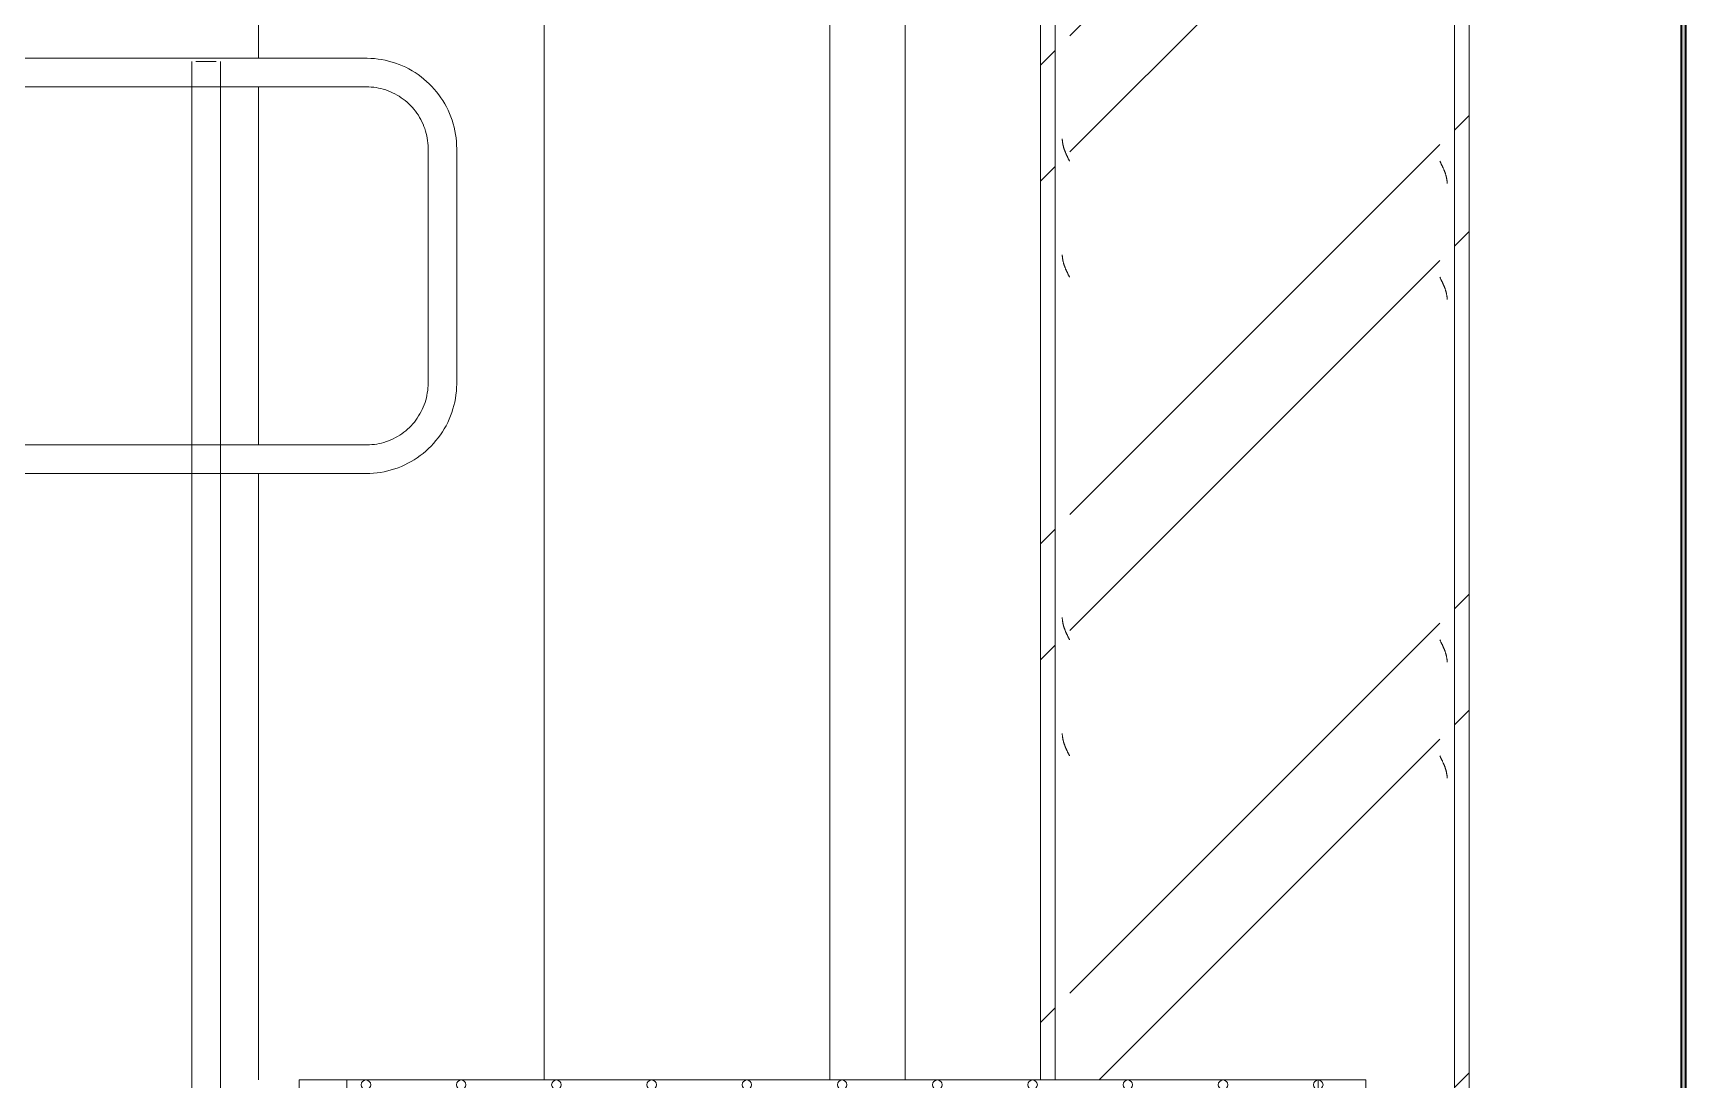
# Model space of a CAD drawing. Header units: centimetres. Extents: x -13467 to 3766, y -437 to 1921.
# Drawn here: x 1388.8 to 1562.4, y 814.2 to 924.2 of the extents above; entities that cross this region are included whole.
import ezdxf

# ---------------------------------------------------------------- set-up
doc = ezdxf.new("R2010")
doc.units = ezdxf.units.CM
for name, color, linetype, lineweight in [('A-FLOR-HRAL', 7, 'Continuous', 9), ('A-GENM', 7, 'Continuous', 9), ('A-WALL', 7, 'Continuous', 9), ('A-WALL-PATT', 7, 'Continuous', 35), ('I-WALL', 7, 'Continuous', 9), ('S-COLS', 7, 'Continuous', 9)]:
    doc.layers.add(name, color=color, linetype=linetype, lineweight=lineweight)
pattern_1 = [(45, (-5050.647, 712), (-25.14472, 25.14472), []), (45, (-5050.647, 750.1), (-25.14472, 25.14472), [])]

# ---------------------------------------------------------------- blocks, each defined once
blk = doc.blocks.new('FP_90-Sección 1-2')
at = {"layer": 'S-COLS', "color": 9, "true_color": 0xc0c0c0}
for p, q in [((2087.92, 910.65), (2087.9, 910.69)), ((2087.93, 910.61), (2087.92, 910.65)), ((2087.95, 910.58), (2087.93, 910.61)), ((2087.97, 910.54), (2087.95, 910.58)), ((2087.99, 910.5), (2087.97, 910.54)), ((2088.01, 910.46), (2087.99, 910.5)), ((2088.03, 910.43), (2088.01, 910.46)), ((2088.05, 910.39), (2088.03, 910.43)), ((2088.06, 910.35), (2088.05, 910.39)), ((2088.08, 910.31), (2088.06, 910.35)), ((2088.1, 910.28), (2088.08, 910.31)), ((2088.12, 910.24), (2088.1, 910.28)), ((2088.14, 910.2), (2088.12, 910.24)), ((2088.16, 910.17), (2088.14, 910.2)), ((2088.17, 910.13), (2088.16, 910.17)), ((2088.19, 910.09), (2088.17, 910.13)), ((2088.21, 910.05), (2088.19, 910.09)), ((2088.22, 910.02), (2088.21, 910.05)), ((2088.24, 909.98), (2088.22, 910.02)), ((2088.26, 909.94), (2088.24, 909.98)), ((2088.27, 909.9), (2088.26, 909.94)), ((2088.29, 909.87), (2088.27, 909.9)), ((2088.31, 909.83), (2088.29, 909.87)), ((2088.32, 909.79), (2088.31, 909.83)), ((2088.34, 909.76), (2088.32, 909.79)), ((2088.35, 909.72), (2088.34, 909.76)), ((2088.37, 909.68), (2088.35, 909.72)), ((2088.38, 909.64), (2088.37, 909.68)), ((2088.4, 909.61), (2088.38, 909.64)), ((2088.41, 909.57), (2088.4, 909.61)), ((2088.43, 909.53), (2088.41, 909.57)), ((2088.44, 909.49), (2088.43, 909.53)), ((2088.45, 909.46), (2088.44, 909.49)), ((2088.47, 909.42), (2088.45, 909.46)), ((2088.48, 909.38), (2088.47, 909.42)), ((2088.49, 909.34), (2088.48, 909.38)), ((2088.5, 909.31), (2088.49, 909.34)), ((2088.51, 909.27), (2088.5, 909.31)), ((2088.52, 909.23), (2088.51, 909.27)), ((2088.54, 909.2), (2088.52, 909.23)), ((2088.55, 909.16), (2088.54, 909.2)), ((2088.56, 909.12), (2088.55, 909.16)), ((2088.56, 909.08), (2088.56, 909.12)), ((2088.57, 909.05), (2088.56, 909.08)), ((2088.58, 909.01), (2088.57, 909.05)), ((2088.59, 908.97), (2088.58, 909.01)), ((2088.6, 908.93), (2088.59, 908.97)), ((2088.61, 908.9), (2088.6, 908.93)), ((2088.61, 908.86), (2088.61, 908.9)), ((2088.62, 908.82), (2088.61, 908.86)), ((2088.63, 908.79), (2088.62, 908.82)), ((2088.63, 908.75), (2088.63, 908.79)), ((2088.64, 908.71), (2088.63, 908.75)), ((2088.64, 908.67), (2088.64, 908.71)), ((2088.65, 908.64), (2088.64, 908.67)), ((2088.65, 908.6), (2088.65, 908.64)), ((2088.65, 908.56), (2088.65, 908.6)), ((2088.66, 908.52), (2088.65, 908.56)), ((2088.66, 908.49), (2088.66, 908.52)), ((2088.66, 908.45), (2088.66, 908.49)), ((2088.66, 908.41), (2088.66, 908.45)), ((2088.66, 908.37), (2088.66, 908.41)), ((2088.66, 908.34), (2088.66, 908.37)), ((2087.92, 898.46), (2087.9, 898.5)), ((2087.93, 898.42), (2087.92, 898.46)), ((2087.95, 898.39), (2087.93, 898.42)), ((2087.97, 898.35), (2087.95, 898.39)), ((2087.99, 898.31), (2087.97, 898.35)), ((2088.01, 898.27), (2087.99, 898.31)), ((2088.03, 898.24), (2088.01, 898.27)), ((2088.05, 898.2), (2088.03, 898.24)), ((2088.06, 898.16), (2088.05, 898.2)), ((2088.08, 898.13), (2088.06, 898.16)), ((2088.1, 898.09), (2088.08, 898.13)), ((2088.12, 898.05), (2088.1, 898.09)), ((2088.14, 898.01), (2088.12, 898.05)), ((2088.16, 897.98), (2088.14, 898.01)), ((2088.17, 897.94), (2088.16, 897.98)), ((2088.19, 897.9), (2088.17, 897.94)), ((2088.21, 897.86), (2088.19, 897.9)), ((2088.22, 897.83), (2088.21, 897.86)), ((2088.24, 897.79), (2088.22, 897.83)), ((2088.26, 897.75), (2088.24, 897.79)), ((2088.27, 897.71), (2088.26, 897.75)), ((2088.29, 897.68), (2088.27, 897.71)), ((2088.31, 897.64), (2088.29, 897.68)), ((2088.32, 897.6), (2088.31, 897.64)), ((2088.34, 897.57), (2088.32, 897.6)), ((2088.35, 897.53), (2088.34, 897.57)), ((2088.37, 897.49), (2088.35, 897.53)), ((2088.38, 897.45), (2088.37, 897.49)), ((2088.4, 897.42), (2088.38, 897.45)), ((2088.41, 897.38), (2088.4, 897.42)), ((2088.43, 897.34), (2088.41, 897.38)), ((2088.44, 897.3), (2088.43, 897.34)), ((2088.45, 897.27), (2088.44, 897.3)), ((2088.47, 897.23), (2088.45, 897.27)), ((2088.48, 897.19), (2088.47, 897.23)), ((2088.49, 897.16), (2088.48, 897.19)), ((2088.5, 897.12), (2088.49, 897.16)), ((2088.51, 897.08), (2088.5, 897.12)), ((2088.52, 897.04), (2088.51, 897.08)), ((2088.54, 897.01), (2088.52, 897.04)), ((2088.55, 896.97), (2088.54, 897.01)), ((2088.56, 896.93), (2088.55, 896.97)), ((2088.56, 896.89), (2088.56, 896.93)), ((2088.57, 896.86), (2088.56, 896.89)), ((2088.58, 896.82), (2088.57, 896.86)), ((2088.59, 896.78), (2088.58, 896.82)), ((2088.6, 896.74), (2088.59, 896.78)), ((2088.61, 896.71), (2088.6, 896.74)), ((2088.61, 896.67), (2088.61, 896.71)), ((2088.62, 896.63), (2088.61, 896.67)), ((2088.63, 896.6), (2088.62, 896.63)), ((2088.63, 896.56), (2088.63, 896.6)), ((2088.64, 896.52), (2088.63, 896.56)), ((2088.64, 896.48), (2088.64, 896.52)), ((2088.65, 896.45), (2088.64, 896.48)), ((2088.65, 896.41), (2088.65, 896.45)), ((2088.65, 896.37), (2088.65, 896.41)), ((2088.66, 896.33), (2088.65, 896.37)), ((2088.66, 896.3), (2088.66, 896.33)), ((2088.66, 896.26), (2088.66, 896.3)), ((2088.66, 896.22), (2088.66, 896.26)), ((2088.66, 896.19), (2088.66, 896.22)), ((2088.66, 896.15), (2088.66, 896.19)), ((2087.92, 860.36), (2087.9, 860.4)), ((2087.93, 860.32), (2087.92, 860.36)), ((2087.95, 860.29), (2087.93, 860.32)), ((2087.97, 860.25), (2087.95, 860.29)), ((2087.99, 860.21), (2087.97, 860.25)), ((2088.01, 860.17), (2087.99, 860.21)), ((2088.03, 860.14), (2088.01, 860.17)), ((2088.05, 860.1), (2088.03, 860.14)), ((2088.06, 860.06), (2088.05, 860.1)), ((2088.08, 860.03), (2088.06, 860.06)), ((2088.1, 859.99), (2088.08, 860.03)), ((2088.12, 859.95), (2088.1, 859.99)), ((2088.14, 859.91), (2088.12, 859.95)), ((2088.16, 859.88), (2088.14, 859.91)), ((2088.17, 859.84), (2088.16, 859.88)), ((2088.19, 859.8), (2088.17, 859.84)), ((2088.21, 859.76), (2088.19, 859.8)), ((2088.22, 859.73), (2088.21, 859.76)), ((2088.24, 859.69), (2088.22, 859.73)), ((2088.26, 859.65), (2088.24, 859.69)), ((2088.27, 859.61), (2088.26, 859.65)), ((2088.29, 859.58), (2088.27, 859.61)), ((2088.31, 859.54), (2088.29, 859.58)), ((2088.32, 859.5), (2088.31, 859.54)), ((2088.34, 859.47), (2088.32, 859.5)), ((2088.35, 859.43), (2088.34, 859.47)), ((2088.37, 859.39), (2088.35, 859.43)), ((2088.38, 859.35), (2088.37, 859.39)), ((2088.4, 859.32), (2088.38, 859.35)), ((2088.41, 859.28), (2088.4, 859.32)), ((2088.43, 859.24), (2088.41, 859.28)), ((2088.44, 859.2), (2088.43, 859.24)), ((2088.45, 859.17), (2088.44, 859.2)), ((2088.47, 859.13), (2088.45, 859.17)), ((2088.48, 859.09), (2088.47, 859.13)), ((2088.49, 859.06), (2088.48, 859.09)), ((2088.5, 859.02), (2088.49, 859.06)), ((2088.51, 858.98), (2088.5, 859.02)), ((2088.52, 858.94), (2088.51, 858.98)), ((2088.54, 858.91), (2088.52, 858.94)), ((2088.55, 858.87), (2088.54, 858.91)), ((2088.56, 858.83), (2088.55, 858.87)), ((2088.56, 858.79), (2088.56, 858.83)), ((2088.57, 858.76), (2088.56, 858.79)), ((2088.58, 858.72), (2088.57, 858.76)), ((2088.59, 858.68), (2088.58, 858.72)), ((2088.6, 858.64), (2088.59, 858.68)), ((2088.61, 858.61), (2088.6, 858.64)), ((2088.61, 858.57), (2088.61, 858.61)), ((2088.62, 858.53), (2088.61, 858.57)), ((2088.63, 858.5), (2088.62, 858.53)), ((2088.63, 858.46), (2088.63, 858.5)), ((2088.64, 858.42), (2088.63, 858.46)), ((2088.64, 858.38), (2088.64, 858.42)), ((2088.65, 858.35), (2088.64, 858.38)), ((2088.65, 858.31), (2088.65, 858.35)), ((2088.65, 858.27), (2088.65, 858.31)), ((2088.66, 858.23), (2088.65, 858.27)), ((2088.66, 858.2), (2088.66, 858.23)), ((2088.66, 858.16), (2088.66, 858.2)), ((2088.66, 858.12), (2088.66, 858.16)), ((2088.66, 858.09), (2088.66, 858.12)), ((2088.66, 858.05), (2088.66, 858.09)), ((2087.92, 848.17), (2087.9, 848.21)), ((2087.93, 848.13), (2087.92, 848.17)), ((2087.95, 848.1), (2087.93, 848.13)), ((2087.97, 848.06), (2087.95, 848.1)), ((2087.99, 848.02), (2087.97, 848.06)), ((2088.01, 847.99), (2087.99, 848.02)), ((2088.03, 847.95), (2088.01, 847.99)), ((2088.05, 847.91), (2088.03, 847.95)), ((2088.06, 847.87), (2088.05, 847.91)), ((2088.08, 847.84), (2088.06, 847.87)), ((2088.1, 847.8), (2088.08, 847.84)), ((2088.12, 847.76), (2088.1, 847.8)), ((2088.14, 847.72), (2088.12, 847.76)), ((2088.16, 847.69), (2088.14, 847.72)), ((2088.17, 847.65), (2088.16, 847.69)), ((2088.19, 847.61), (2088.17, 847.65)), ((2088.21, 847.57), (2088.19, 847.61)), ((2088.22, 847.54), (2088.21, 847.57)), ((2088.24, 847.5), (2088.22, 847.54)), ((2088.26, 847.46), (2088.24, 847.5)), ((2088.27, 847.43), (2088.26, 847.46)), ((2088.29, 847.39), (2088.27, 847.43)), ((2088.31, 847.35), (2088.29, 847.39)), ((2088.32, 847.31), (2088.31, 847.35)), ((2088.34, 847.28), (2088.32, 847.31)), ((2088.35, 847.24), (2088.34, 847.28)), ((2088.37, 847.2), (2088.35, 847.24)), ((2088.38, 847.16), (2088.37, 847.2)), ((2088.4, 847.13), (2088.38, 847.16)), ((2088.41, 847.09), (2088.4, 847.13)), ((2088.43, 847.05), (2088.41, 847.09)), ((2088.44, 847.02), (2088.43, 847.05)), ((2088.45, 846.98), (2088.44, 847.02)), ((2088.47, 846.94), (2088.45, 846.98)), ((2088.48, 846.9), (2088.47, 846.94)), ((2088.49, 846.87), (2088.48, 846.9)), ((2088.5, 846.83), (2088.49, 846.87)), ((2088.51, 846.79), (2088.5, 846.83)), ((2088.52, 846.75), (2088.51, 846.79)), ((2088.54, 846.72), (2088.52, 846.75)), ((2088.55, 846.68), (2088.54, 846.72)), ((2088.56, 846.64), (2088.55, 846.68)), ((2088.56, 846.6), (2088.56, 846.64)), ((2088.57, 846.57), (2088.56, 846.6)), ((2088.58, 846.53), (2088.57, 846.57)), ((2088.59, 846.49), (2088.58, 846.53)), ((2088.6, 846.46), (2088.59, 846.49)), ((2088.61, 846.42), (2088.6, 846.46)), ((2088.61, 846.38), (2088.61, 846.42)), ((2088.62, 846.34), (2088.61, 846.38)), ((2088.63, 846.31), (2088.62, 846.34)), ((2088.63, 846.27), (2088.63, 846.31)), ((2088.64, 846.23), (2088.63, 846.27)), ((2088.64, 846.19), (2088.64, 846.23)), ((2088.65, 846.16), (2088.64, 846.19)), ((2088.65, 846.12), (2088.65, 846.16)), ((2088.65, 846.08), (2088.65, 846.12)), ((2088.66, 846.05), (2088.65, 846.08)), ((2088.66, 846.01), (2088.66, 846.05)), ((2088.66, 845.97), (2088.66, 846.01)), ((2088.66, 845.93), (2088.66, 845.97)), ((2088.66, 845.9), (2088.66, 845.93)), ((2088.66, 845.86), (2088.66, 845.9))]:
    blk.add_line(p, q, dxfattribs=at)
blk = doc.blocks.new('FP_91-Sección 1-2')
at = {"layer": 'S-COLS', "color": 9, "true_color": 0xc0c0c0}
for p, q in [((2048.25, 913), (2048.25, 913.04)), ((2048.25, 912.96), (2048.25, 913)), ((2048.25, 912.93), (2048.25, 912.96)), ((2048.25, 912.89), (2048.25, 912.93)), ((2048.26, 912.85), (2048.25, 912.89)), ((2048.26, 912.81), (2048.26, 912.85)), ((2048.26, 912.78), (2048.26, 912.81)), ((2048.27, 912.74), (2048.26, 912.78)), ((2048.27, 912.7), (2048.27, 912.74)), ((2048.28, 912.66), (2048.27, 912.7)), ((2048.28, 912.63), (2048.28, 912.66)), ((2048.29, 912.59), (2048.28, 912.63)), ((2048.29, 912.55), (2048.29, 912.59)), ((2048.3, 912.52), (2048.29, 912.55)), ((2048.31, 912.48), (2048.3, 912.52)), ((2048.31, 912.44), (2048.31, 912.48)), ((2048.32, 912.4), (2048.31, 912.44)), ((2048.33, 912.37), (2048.32, 912.4)), ((2048.34, 912.33), (2048.33, 912.37)), ((2048.35, 912.29), (2048.34, 912.33)), ((2048.36, 912.25), (2048.35, 912.29)), ((2048.37, 912.22), (2048.36, 912.25)), ((2048.38, 912.18), (2048.37, 912.22)), ((2048.39, 912.14), (2048.38, 912.18)), ((2048.4, 912.1), (2048.39, 912.14)), ((2048.41, 912.07), (2048.4, 912.1)), ((2048.42, 912.03), (2048.41, 912.07)), ((2048.43, 911.99), (2048.42, 912.03)), ((2048.45, 911.96), (2048.43, 911.99)), ((2048.46, 911.92), (2048.45, 911.96)), ((2048.47, 911.88), (2048.46, 911.92)), ((2048.49, 911.84), (2048.47, 911.88)), ((2048.5, 911.81), (2048.49, 911.84)), ((2048.51, 911.77), (2048.5, 911.81)), ((2048.53, 911.73), (2048.51, 911.77)), ((2048.54, 911.69), (2048.53, 911.73)), ((2048.56, 911.66), (2048.54, 911.69)), ((2048.57, 911.62), (2048.56, 911.66)), ((2048.59, 911.58), (2048.57, 911.62)), ((2048.6, 911.55), (2048.59, 911.58)), ((2048.62, 911.51), (2048.6, 911.55)), ((2048.64, 911.47), (2048.62, 911.51)), ((2048.65, 911.43), (2048.64, 911.47)), ((2048.67, 911.4), (2048.65, 911.43)), ((2048.69, 911.36), (2048.67, 911.4)), ((2048.7, 911.32), (2048.69, 911.36)), ((2048.72, 911.28), (2048.7, 911.32)), ((2048.74, 911.25), (2048.72, 911.28)), ((2048.76, 911.21), (2048.74, 911.25)), ((2048.78, 911.17), (2048.76, 911.21)), ((2048.79, 911.14), (2048.78, 911.17)), ((2048.81, 911.1), (2048.79, 911.14)), ((2048.83, 911.06), (2048.81, 911.1)), ((2048.85, 911.02), (2048.83, 911.06)), ((2048.87, 910.99), (2048.85, 911.02)), ((2048.88, 910.95), (2048.87, 910.99)), ((2048.9, 910.91), (2048.88, 910.95)), ((2048.92, 910.87), (2048.9, 910.91)), ((2048.94, 910.84), (2048.92, 910.87)), ((2048.96, 910.8), (2048.94, 910.84)), ((2048.98, 910.76), (2048.96, 910.8)), ((2049, 910.72), (2048.98, 910.76)), ((2049.02, 910.69), (2049, 910.72)), ((2048.25, 900.81), (2048.25, 900.85)), ((2048.25, 900.77), (2048.25, 900.81)), ((2048.25, 900.74), (2048.25, 900.77)), ((2048.25, 900.7), (2048.25, 900.74)), ((2048.26, 900.66), (2048.25, 900.7)), ((2048.26, 900.62), (2048.26, 900.66)), ((2048.26, 900.59), (2048.26, 900.62)), ((2048.27, 900.55), (2048.26, 900.59)), ((2048.27, 900.51), (2048.27, 900.55)), ((2048.28, 900.48), (2048.27, 900.51)), ((2048.28, 900.44), (2048.28, 900.48)), ((2048.29, 900.4), (2048.28, 900.44)), ((2048.29, 900.36), (2048.29, 900.4)), ((2048.3, 900.33), (2048.29, 900.36)), ((2048.31, 900.29), (2048.3, 900.33)), ((2048.31, 900.25), (2048.31, 900.29)), ((2048.32, 900.21), (2048.31, 900.25)), ((2048.33, 900.18), (2048.32, 900.21)), ((2048.34, 900.14), (2048.33, 900.18)), ((2048.35, 900.1), (2048.34, 900.14)), ((2048.36, 900.06), (2048.35, 900.1)), ((2048.37, 900.03), (2048.36, 900.06)), ((2048.38, 899.99), (2048.37, 900.03)), ((2048.39, 899.95), (2048.38, 899.99)), ((2048.4, 899.92), (2048.39, 899.95)), ((2048.41, 899.88), (2048.4, 899.92)), ((2048.42, 899.84), (2048.41, 899.88)), ((2048.43, 899.8), (2048.42, 899.84)), ((2048.45, 899.77), (2048.43, 899.8)), ((2048.46, 899.73), (2048.45, 899.77)), ((2048.47, 899.69), (2048.46, 899.73)), ((2048.49, 899.65), (2048.47, 899.69)), ((2048.5, 899.62), (2048.49, 899.65)), ((2048.51, 899.58), (2048.5, 899.62)), ((2048.53, 899.54), (2048.51, 899.58)), ((2048.54, 899.51), (2048.53, 899.54)), ((2048.56, 899.47), (2048.54, 899.51)), ((2048.57, 899.43), (2048.56, 899.47)), ((2048.59, 899.39), (2048.57, 899.43)), ((2048.6, 899.36), (2048.59, 899.39)), ((2048.62, 899.32), (2048.6, 899.36)), ((2048.64, 899.28), (2048.62, 899.32)), ((2048.65, 899.24), (2048.64, 899.28)), ((2048.67, 899.21), (2048.65, 899.24)), ((2048.69, 899.17), (2048.67, 899.21)), ((2048.7, 899.13), (2048.69, 899.17)), ((2048.72, 899.09), (2048.7, 899.13)), ((2048.74, 899.06), (2048.72, 899.09)), ((2048.76, 899.02), (2048.74, 899.06)), ((2048.78, 898.98), (2048.76, 899.02)), ((2048.79, 898.95), (2048.78, 898.98)), ((2048.81, 898.91), (2048.79, 898.95)), ((2048.83, 898.87), (2048.81, 898.91)), ((2048.85, 898.83), (2048.83, 898.87)), ((2048.87, 898.8), (2048.85, 898.83)), ((2048.88, 898.76), (2048.87, 898.8)), ((2048.9, 898.72), (2048.88, 898.76)), ((2048.92, 898.68), (2048.9, 898.72)), ((2048.94, 898.65), (2048.92, 898.68)), ((2048.96, 898.61), (2048.94, 898.65)), ((2048.98, 898.57), (2048.96, 898.61)), ((2049, 898.54), (2048.98, 898.57)), ((2049.02, 898.5), (2049, 898.54)), ((2048.25, 862.71), (2048.25, 862.75)), ((2048.25, 862.67), (2048.25, 862.71)), ((2048.25, 862.64), (2048.25, 862.67)), ((2048.25, 862.6), (2048.25, 862.64)), ((2048.26, 862.56), (2048.25, 862.6)), ((2048.26, 862.52), (2048.26, 862.56)), ((2048.26, 862.49), (2048.26, 862.52)), ((2048.27, 862.45), (2048.26, 862.49)), ((2048.27, 862.41), (2048.27, 862.45)), ((2048.28, 862.38), (2048.27, 862.41)), ((2048.28, 862.34), (2048.28, 862.38)), ((2048.29, 862.3), (2048.28, 862.34)), ((2048.29, 862.26), (2048.29, 862.3)), ((2048.3, 862.23), (2048.29, 862.26)), ((2048.31, 862.19), (2048.3, 862.23)), ((2048.31, 862.15), (2048.31, 862.19)), ((2048.32, 862.11), (2048.31, 862.15)), ((2048.33, 862.08), (2048.32, 862.11)), ((2048.34, 862.04), (2048.33, 862.08)), ((2048.35, 862), (2048.34, 862.04)), ((2048.36, 861.96), (2048.35, 862)), ((2048.37, 861.93), (2048.36, 861.96)), ((2048.38, 861.89), (2048.37, 861.93)), ((2048.39, 861.85), (2048.38, 861.89)), ((2048.4, 861.82), (2048.39, 861.85)), ((2048.41, 861.78), (2048.4, 861.82)), ((2048.42, 861.74), (2048.41, 861.78)), ((2048.43, 861.7), (2048.42, 861.74)), ((2048.45, 861.67), (2048.43, 861.7)), ((2048.46, 861.63), (2048.45, 861.67)), ((2048.47, 861.59), (2048.46, 861.63)), ((2048.49, 861.55), (2048.47, 861.59)), ((2048.5, 861.52), (2048.49, 861.55)), ((2048.51, 861.48), (2048.5, 861.52)), ((2048.53, 861.44), (2048.51, 861.48)), ((2048.54, 861.41), (2048.53, 861.44)), ((2048.56, 861.37), (2048.54, 861.41)), ((2048.57, 861.33), (2048.56, 861.37)), ((2048.59, 861.29), (2048.57, 861.33)), ((2048.6, 861.26), (2048.59, 861.29)), ((2048.62, 861.22), (2048.6, 861.26)), ((2048.64, 861.18), (2048.62, 861.22)), ((2048.65, 861.14), (2048.64, 861.18)), ((2048.67, 861.11), (2048.65, 861.14)), ((2048.69, 861.07), (2048.67, 861.11)), ((2048.7, 861.03), (2048.69, 861.07)), ((2048.72, 860.99), (2048.7, 861.03)), ((2048.74, 860.96), (2048.72, 860.99)), ((2048.76, 860.92), (2048.74, 860.96)), ((2048.78, 860.88), (2048.76, 860.92)), ((2048.79, 860.85), (2048.78, 860.88)), ((2048.81, 860.81), (2048.79, 860.85)), ((2048.83, 860.77), (2048.81, 860.81)), ((2048.85, 860.73), (2048.83, 860.77)), ((2048.87, 860.7), (2048.85, 860.73)), ((2048.88, 860.66), (2048.87, 860.7)), ((2048.9, 860.62), (2048.88, 860.66)), ((2048.92, 860.58), (2048.9, 860.62)), ((2048.94, 860.55), (2048.92, 860.58)), ((2048.96, 860.51), (2048.94, 860.55)), ((2048.98, 860.47), (2048.96, 860.51)), ((2049, 860.44), (2048.98, 860.47)), ((2049.02, 860.4), (2049, 860.44)), ((2048.25, 850.52), (2048.25, 850.56)), ((2048.25, 850.48), (2048.25, 850.52)), ((2048.25, 850.45), (2048.25, 850.48)), ((2048.25, 850.41), (2048.25, 850.45)), ((2048.26, 850.37), (2048.25, 850.41)), ((2048.26, 850.33), (2048.26, 850.37)), ((2048.26, 850.3), (2048.26, 850.33)), ((2048.27, 850.26), (2048.26, 850.3)), ((2048.27, 850.22), (2048.27, 850.26)), ((2048.28, 850.19), (2048.27, 850.22)), ((2048.28, 850.15), (2048.28, 850.19)), ((2048.29, 850.11), (2048.28, 850.15)), ((2048.29, 850.07), (2048.29, 850.11)), ((2048.3, 850.04), (2048.29, 850.07)), ((2048.31, 850), (2048.3, 850.04)), ((2048.31, 849.96), (2048.31, 850)), ((2048.32, 849.92), (2048.31, 849.96)), ((2048.33, 849.89), (2048.32, 849.92)), ((2048.34, 849.85), (2048.33, 849.89)), ((2048.35, 849.81), (2048.34, 849.85)), ((2048.36, 849.78), (2048.35, 849.81)), ((2048.37, 849.74), (2048.36, 849.78)), ((2048.38, 849.7), (2048.37, 849.74)), ((2048.39, 849.66), (2048.38, 849.7)), ((2048.4, 849.63), (2048.39, 849.66)), ((2048.41, 849.59), (2048.4, 849.63)), ((2048.42, 849.55), (2048.41, 849.59)), ((2048.43, 849.51), (2048.42, 849.55)), ((2048.45, 849.48), (2048.43, 849.51)), ((2048.46, 849.44), (2048.45, 849.48)), ((2048.47, 849.4), (2048.46, 849.44)), ((2048.49, 849.36), (2048.47, 849.4)), ((2048.5, 849.33), (2048.49, 849.36)), ((2048.51, 849.29), (2048.5, 849.33)), ((2048.53, 849.25), (2048.51, 849.29)), ((2048.54, 849.22), (2048.53, 849.25)), ((2048.56, 849.18), (2048.54, 849.22)), ((2048.57, 849.14), (2048.56, 849.18)), ((2048.59, 849.1), (2048.57, 849.14)), ((2048.6, 849.07), (2048.59, 849.1)), ((2048.62, 849.03), (2048.6, 849.07)), ((2048.64, 848.99), (2048.62, 849.03)), ((2048.65, 848.95), (2048.64, 848.99)), ((2048.67, 848.92), (2048.65, 848.95)), ((2048.69, 848.88), (2048.67, 848.92)), ((2048.7, 848.84), (2048.69, 848.88)), ((2048.72, 848.81), (2048.7, 848.84)), ((2048.74, 848.77), (2048.72, 848.81)), ((2048.76, 848.73), (2048.74, 848.77)), ((2048.78, 848.69), (2048.76, 848.73)), ((2048.79, 848.66), (2048.78, 848.69)), ((2048.81, 848.62), (2048.79, 848.66)), ((2048.83, 848.58), (2048.81, 848.62)), ((2048.85, 848.54), (2048.83, 848.58)), ((2048.87, 848.51), (2048.85, 848.54)), ((2048.88, 848.47), (2048.87, 848.51)), ((2048.9, 848.43), (2048.88, 848.47)), ((2048.92, 848.4), (2048.9, 848.43)), ((2048.94, 848.36), (2048.92, 848.4)), ((2048.96, 848.32), (2048.94, 848.36)), ((2048.98, 848.28), (2048.96, 848.32)), ((2049, 848.25), (2048.98, 848.28)), ((2049.02, 848.21), (2049, 848.25))]:
    blk.add_line(p, q, dxfattribs=at)
blk = doc.blocks.new('UC-Perfil universal-Pilar - 150 x 430-1711016-Sección 1-2')
at = {"layer": 'S-COLS', "true_color": 0xc0c0c0}
h = blk.add_hatch(dxfattribs=at)
h.set_pattern_fill('FP_6', color=9, style=0, pattern_type=2)
h.set_pattern_definition(pattern_1)
h.paths.add_polyline_path([(2047.5, 94), (2047.5, 99.22), (2045.96, 99.22), (2045.96, 94)])
h.paths.add_polyline_path([(2047.5, 104.22), (2047.5, 797.17), (2045.96, 797.17), (2045.96, 104.22)])
h.paths.add_polyline_path([(2045.96, 814.17), (2047.5, 814.17), (2047.5, 1218.53), (2045.96, 1218.53), (2045.96, 823.62)])
h = blk.add_hatch(dxfattribs=at)
h.set_pattern_fill('FP_6', color=9, style=0, pattern_type=2)
h.set_pattern_definition(pattern_1)
h.paths.add_polyline_path([(2049.02, 94), (2070.69, 94), (2070.66, 94.62), (2070.57, 94.62), (2070.66, 97.72), (2070.66, 97.79), (2070.24, 98.78), (2069.19, 99.1), (2066.09, 99.19), (2066.09, 99.22), (2049.02, 99.22), (2049.02, 97.71)])
h.paths.add_polyline_path([(2080.3, 94), (2087.9, 94), (2087.9, 1166.22), (2078.69, 1166.22), (2078.69, 1218.53), (2049.02, 1218.53), (2049.06, 814.17), (2080.13, 814.17), (2080.13, 797.17), (2049.02, 797.17), (2049.02, 104.22), (2066.09, 104.25), (2066.09, 104.34), (2069.19, 104.25), (2069.19, 104.22), (2071.9, 103.57), (2073.78, 102.31), (2074.8, 100.74), (2075.2, 100.18), (2075.72, 97.72), (2075.81, 97.71), (2075.72, 94.62), (2075.69, 94.62), (2075.72, 94), (2075.81, 94)])
h = blk.add_hatch(dxfattribs=at)
h.set_pattern_fill('FP_6', color=9, style=0, pattern_type=2)
h.set_pattern_definition(pattern_1)
h.paths.add_polyline_path([(2090.96, 94), (2090.96, 1166.22), (2089.42, 1166.22), (2089.42, 94)])
at = {"layer": 'S-COLS'}
for p, q in [((2045.96, 1218.53), (2045.96, 814.17)), ((2047.5, 1218.53), (2047.5, 814.17)), ((2089.42, 1166.22), (2089.42, 94)), ((2090.96, 1166.24), (2090.96, 94))]:
    blk.add_line(p, q, dxfattribs=at)
for name in ['FP_91-Sección 1-2', 'FP_90-Sección 1-2']:
    blk.add_blockref(name, (0, 0), dxfattribs=at)
blk = doc.blocks.new('M_RVR_Grating - 1_12 x 1_00-V95-Sección 1-2')
at = {"layer": 'A-GENM', "color": 8, "true_color": 0x808080}
for p, q in [((-2065.62, 799.81), (-1953.62, 799.81)), ((-2065.62, 799.81), (-2065.62, 782.81)), ((-2065.62, 799.81), (-2060.62, 799.81)), ((-2065.62, 799.81), (-2065.62, 782.81)), ((-2060.62, 799.81), (-2060.62, 782.81)), ((-1958.62, 799.81), (-1953.62, 799.81)), ((-1958.62, 799.81), (-1958.62, 782.81)), ((-1953.62, 782.81), (-1953.62, 799.81)), ((-1953.62, 799.81), (-1953.62, 782.81)), ((-1953.62, 782.81), (-2065.62, 782.81)), ((-2060.62, 782.81), (-2065.62, 782.81)), ((-1953.62, 782.81), (-1958.62, 782.81))]:
    blk.add_line(p, q, dxfattribs=at)
for centre, start, end in [((-2058.62, 799.31), 0, 180), ((-2058.62, 799.31), 180, 0), ((-2048.62, 799.31), 0, 180), ((-2048.62, 799.31), 180, 0), ((-2038.62, 799.31), 0, 180), ((-2038.62, 799.31), 180, 0), ((-2028.62, 799.31), 0, 180), ((-2028.62, 799.31), 180, 0), ((-2018.62, 799.31), 0, 180), ((-2018.62, 799.31), 180, 0), ((-2008.62, 799.31), 0, 180), ((-2008.62, 799.31), 180, 0), ((-1998.62, 799.31), 0, 180), ((-1998.62, 799.31), 180, 0), ((-1988.62, 799.31), 0, 180), ((-1988.62, 799.31), 180, 0), ((-1978.62, 799.31), 0, 180), ((-1978.62, 799.31), 180, 0), ((-1968.62, 799.31), 0, 180), ((-1968.62, 799.31), 180, 0), ((-1958.62, 799.31), 0, 180), ((-1958.62, 799.31), 180, 0)]:
    blk.add_arc(centre, 0.5, start, end, dxfattribs=at)
blk = doc.blocks.new('Railings 52 - Railings 41-1808123-Sección 1-2')
at = {"layer": 'A-FLOR-HRAL', "color": 8, "true_color": 0x808080, "flags": 128}
for points in [[(1983.4, 916.72), (1983.21, 917.05), (1983, 917.36), (1982.78, 917.67), (1982.54, 917.97), (1982.3, 918.26), (1982.04, 918.54), (1981.78, 918.81), (1981.5, 919.07), (1981.21, 919.32), (1980.91, 919.56), (1980.61, 919.78), (1980.29, 919.99), (1979.97, 920.19), (1979.63, 920.38), (1979.3, 920.55), (1978.95, 920.71), (1978.6, 920.85), (1978.24, 920.98), (1977.88, 921.1), (1977.51, 921.2), (1977.15, 921.29), (1976.77, 921.36), (1976.4, 921.42), (1976.02, 921.46), (1975.64, 921.49), (1975.26, 921.5)], [(1984.66, 912), (1984.65, 912.38), (1984.63, 912.76), (1984.59, 913.14), (1984.54, 913.51), (1984.47, 913.89), (1984.39, 914.26), (1984.29, 914.62), (1984.18, 914.99), (1984.05, 915.35), (1983.91, 915.7), (1983.75, 916.05), (1983.58, 916.39), (1983.4, 916.72)], [(1975.16, 877.88), (1975.54, 877.89), (1975.92, 877.91), (1976.29, 877.95), (1976.67, 878), (1977.04, 878.07), (1977.42, 878.15), (1977.78, 878.25), (1978.15, 878.36), (1978.5, 878.49), (1978.86, 878.63), (1979.2, 878.78), (1979.54, 878.95), (1979.88, 879.14), (1980.2, 879.33), (1980.52, 879.54), (1980.83, 879.76), (1981.13, 879.99), (1981.42, 880.24), (1981.7, 880.49), (1981.97, 880.76), (1982.23, 881.04), (1982.48, 881.33), (1982.72, 881.62), (1982.94, 881.93), (1983.15, 882.25), (1983.35, 882.57), (1983.54, 882.9), (1983.71, 883.24), (1983.87, 883.59), (1984.01, 883.94), (1984.14, 884.29), (1984.26, 884.66), (1984.36, 885.02), (1984.45, 885.39), (1984.52, 885.77), (1984.58, 886.14), (1984.62, 886.52), (1984.65, 886.9), (1984.66, 887.28)]]:
    blk.add_lwpolyline(points, dxfattribs=at)
blk = doc.blocks.new('Railings 56 - Railings 41-1808293-Sección 1-2')
at = {"layer": 'A-FLOR-HRAL', "color": 8, "true_color": 0x808080}
for p, q in [((1975.16, 921.5), (1763.05, 921.5)), ((1956.84, 921.16), (1956.84, 810.71)), ((1959.4, 921.16), (1957.28, 921.16)), ((1959.84, 810.71), (1959.84, 921.16)), ((1763.05, 918.5), (1975.16, 918.5)), ((1981.66, 912), (1981.66, 887.38)), ((1984.66, 887.38), (1984.66, 912)), ((1975.16, 880.88), (1763.05, 880.88)), ((1763.05, 877.88), (1975.16, 877.88))]:
    blk.add_line(p, q, dxfattribs=at)
at = {"layer": 'A-FLOR-HRAL', "color": 8, "true_color": 0x808080, "flags": 128}
for points in [[(1983.4, 916.72), (1983.21, 917.05), (1983, 917.36), (1982.78, 917.67), (1982.54, 917.97), (1982.3, 918.26), (1982.04, 918.54), (1981.78, 918.81), (1981.5, 919.07), (1981.21, 919.32), (1980.91, 919.56), (1980.61, 919.78), (1980.29, 919.99), (1979.97, 920.19), (1979.63, 920.38), (1979.3, 920.55), (1978.95, 920.71), (1978.6, 920.85), (1978.24, 920.98), (1977.88, 921.1), (1977.51, 921.2), (1977.15, 921.29), (1976.77, 921.36), (1976.4, 921.42), (1976.02, 921.46), (1975.64, 921.49), (1975.26, 921.5), (1975.16, 921.5)], [(1975.16, 918.5), (1975.42, 918.49), (1975.68, 918.48), (1975.94, 918.45), (1976.19, 918.42), (1976.45, 918.37), (1976.7, 918.31), (1976.95, 918.25), (1977.2, 918.17), (1977.45, 918.08), (1977.69, 917.99), (1977.93, 917.88), (1978.16, 917.76), (1978.39, 917.64), (1978.61, 917.51), (1978.83, 917.36), (1979.04, 917.21), (1979.24, 917.05), (1979.44, 916.89), (1979.64, 916.71), (1979.82, 916.53), (1980, 916.34), (1980.17, 916.14), (1980.33, 915.94), (1980.48, 915.73), (1980.63, 915.51), (1980.76, 915.29), (1980.89, 915.06), (1981.01, 914.83), (1981.12, 914.59), (1981.22, 914.35), (1981.3, 914.11), (1981.38, 913.86), (1981.45, 913.61), (1981.51, 913.36), (1981.56, 913.1), (1981.6, 912.85), (1981.63, 912.59), (1981.65, 912.33), (1981.66, 912.07), (1981.66, 912)], [(1984.66, 912), (1984.65, 912.38), (1984.63, 912.76), (1984.59, 913.14), (1984.54, 913.51), (1984.47, 913.89), (1984.39, 914.26), (1984.29, 914.62), (1984.18, 914.99), (1984.05, 915.35), (1983.91, 915.7), (1983.75, 916.05), (1983.58, 916.39), (1983.4, 916.72)], [(1975.16, 877.88), (1975.54, 877.89), (1975.92, 877.91), (1976.29, 877.95), (1976.67, 878), (1977.04, 878.07), (1977.42, 878.15), (1977.78, 878.25), (1978.15, 878.36), (1978.5, 878.49), (1978.86, 878.63), (1979.2, 878.78), (1979.54, 878.95), (1979.88, 879.14), (1980.2, 879.33), (1980.52, 879.54), (1980.83, 879.76), (1981.13, 879.99), (1981.42, 880.24), (1981.7, 880.49), (1981.97, 880.76), (1982.23, 881.04), (1982.48, 881.33), (1982.72, 881.62), (1982.94, 881.93), (1983.15, 882.25), (1983.35, 882.57), (1983.54, 882.9), (1983.71, 883.24), (1983.87, 883.59), (1984.01, 883.94), (1984.14, 884.29), (1984.26, 884.66), (1984.36, 885.02), (1984.45, 885.39), (1984.52, 885.77), (1984.58, 886.14), (1984.62, 886.52), (1984.65, 886.9), (1984.66, 887.28), (1984.66, 887.38)], [(1981.66, 887.38), (1981.65, 887.12), (1981.64, 886.86), (1981.61, 886.6), (1981.57, 886.34), (1981.53, 886.09), (1981.47, 885.83), (1981.4, 885.58), (1981.33, 885.34), (1981.24, 885.09), (1981.14, 884.85), (1981.04, 884.61), (1980.92, 884.38), (1980.8, 884.15), (1980.66, 883.93), (1980.52, 883.71), (1980.37, 883.5), (1980.21, 883.29), (1980.04, 883.09), (1979.87, 882.9), (1979.69, 882.72), (1979.5, 882.54), (1979.3, 882.37), (1979.1, 882.21), (1978.89, 882.06), (1978.67, 881.91), (1978.45, 881.77), (1978.22, 881.65), (1977.99, 881.53), (1977.75, 881.42), (1977.51, 881.32), (1977.27, 881.23), (1977.02, 881.15), (1976.77, 881.08), (1976.52, 881.02), (1976.26, 880.97), (1976.01, 880.94), (1975.75, 880.91), (1975.49, 880.89), (1975.23, 880.88), (1975.16, 880.88)]]:
    blk.add_lwpolyline(points, dxfattribs=at)
blk = doc.blocks.new('PQ_RVR_EST-01_ZZ_ZZ_MO_T_A_rvt-2-Sección 1-2')
at = {"layer": 'A-FLOR-HRAL', "lineweight": 25}
for name in ['Railings 56 - Railings 41-1808293-Sección 1-2', 'Railings 52 - Railings 41-1808123-Sección 1-2']:
    blk.add_blockref(name, (0, 0), dxfattribs=at)
at = {"layer": 'A-GENM', "lineweight": 25}
blk.add_blockref('M_RVR_Grating - 1_12 x 1_00-V95-Sección 1-2', (4033.75, 14.36), dxfattribs=at)
at = {"layer": 'S-COLS', "lineweight": 25}
blk.add_blockref('UC-Perfil universal-Pilar - 150 x 430-1711016-Sección 1-2', (0, 0), dxfattribs=at)

msp = doc.modelspace()

# ---------------------------------------------------------------- hatches: boundary and pattern name
at = {"layer": 'A-WALL-PATT', "lineweight": 9, "true_color": 0x9a9a9a}
msp.add_hatch(color=253, dxfattribs=at).paths.add_polyline_path([(1561.886, 99), (1562.386, 99), (1562.386, 1306.818), (1561.886, 1306.818), (1561.886, 153.55)])
at = {"layer": 'A-WALL-PATT', "lineweight": 9, "true_color": 0x808080}
h = msp.add_hatch(dxfattribs=at)
h.set_pattern_fill('FP_24', color=8, style=0, pattern_type=2)
h.set_pattern_definition([(90, (-5604.707, 712), (-29.988, 2e-15), [])])
h.paths.add_polyline_path([(1449.629, 134), (1464.9, 134), (1464.9, 588.801), (1480.385, 588.801), (1480.377, 602.145), (1480.1, 602.14), (1477, 602.229), (1477, 602.26), (1397.475, 602.26), (1397.475, 134), (1449.061, 134)])
h.paths.add_polyline_path([(1480.385, 607.203), (1480.385, 797.171), (1397.475, 797.171), (1397.475, 673.849), (1439.558, 673.849), (1439.558, 658.849), (1397.475, 658.849), (1397.475, 607.26), (1477, 607.291), (1477, 607.38), (1480.1, 607.291), (1480.176, 607.245)])
h.paths.add_polyline_path([(1409.262, 814.171), (1480.385, 814.171), (1480.385, 1027), (1397.475, 1027), (1397.475, 921.499), (1424.128, 921.448), (1426.741, 921.034), (1428.324, 920.276), (1429.758, 919.37), (1430.785, 918.345), (1431.639, 917.312), (1432.851, 914.893), (1433.118, 913.363), (1433.305, 911.999), (1433.253, 887.053), (1432.84, 884.444), (1432.082, 882.862), (1431.176, 881.427), (1430.151, 880.4), (1429.118, 879.546), (1426.699, 878.334), (1425.281, 878.079), (1423.805, 877.88), (1408.486, 877.88), (1408.529, 814.171), (1409.048, 814.171)])
h.paths.add_polyline_path([(1397.475, 814.171), (1405.486, 814.171), (1405.486, 877.88), (1397.475, 877.88), (1397.475, 823.622)])
h.paths.add_polyline_path([(1426.215, 878.262), (1426.421, 878.345), (1426.236, 878.27)])
h.paths.add_polyline_path([(1405.486, 880.88), (1405.486, 918.499), (1397.475, 918.499), (1397.475, 880.88), (1399.75, 880.88)])
h.paths.add_polyline_path([(1423.293, 880.88), (1423.85, 880.889), (1426.402, 881.448), (1428.549, 883.005), (1429.845, 885.067), (1430.305, 887.38), (1430.296, 912.044), (1429.737, 914.596), (1428.18, 916.743), (1426.118, 918.039), (1423.805, 918.499), (1408.486, 918.499), (1408.486, 880.88), (1412.67, 880.88)])
h.paths.add_polyline_path([(1432.924, 914.409), (1432.84, 914.615), (1432.915, 914.43)])

# ---------------------------------------------------------------- linework, layer by layer
at = {"layer": 'A-WALL', "lineweight": 35}
for p, q in [((1561.886, 1306.818), (1561.886, 99)), ((1562.386, 99), (1562.386, 1306.818))]:
    msp.add_line(p, q, dxfattribs=at)
at = {"layer": 'I-WALL'}
msp.add_line((1480.385, 814.171), (1480.385, 1027), dxfattribs=at)

# ---------------------------------------------------------------- block references
at = {"lineweight": 5}
msp.add_blockref('PQ_RVR_EST-01_ZZ_ZZ_MO_T_A_rvt-2-Sección 1-2', (-551.352, 0), dxfattribs=at)

doc.saveas('drawing.dxf')
